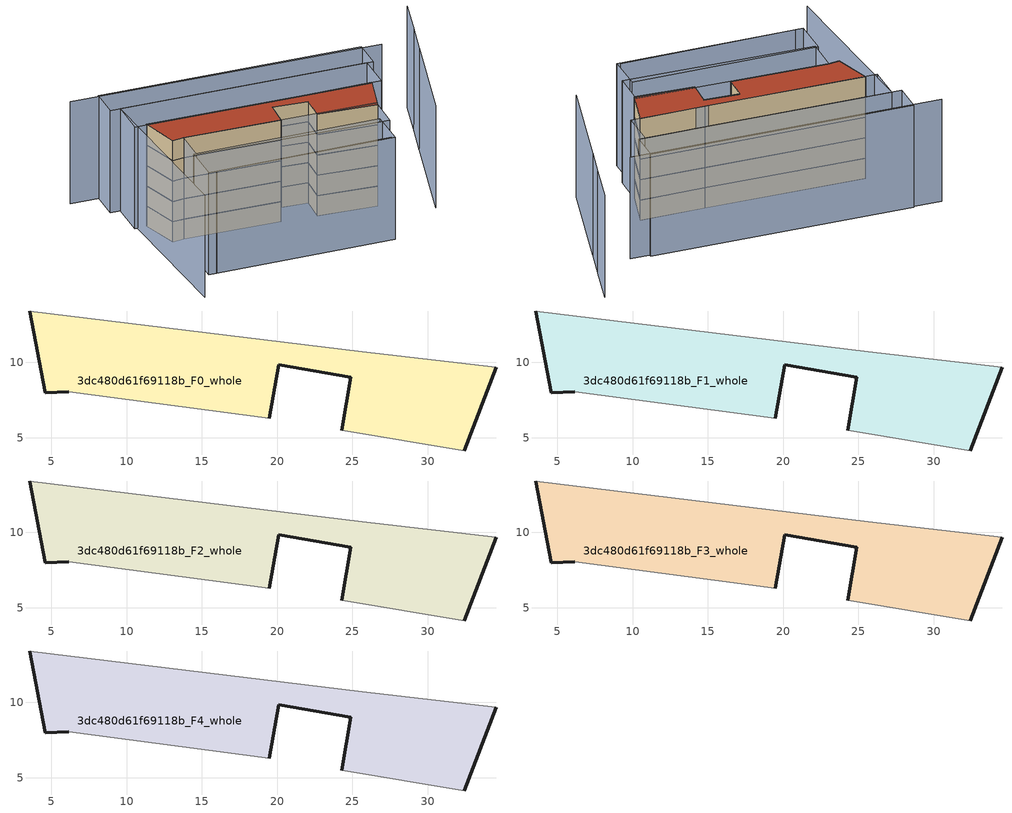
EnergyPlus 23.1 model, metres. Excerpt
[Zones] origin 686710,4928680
3dc480d61f69118b_F0_whole
 floor ground (EU_floor_Construction): 32.43,4.12 34.54,9.68 25.64,10.71 3.54,13.41 4.59,8 6.16,8.04 19.48,6.3 20.1,9.85 24.9,9.03 24.3,5.48 z0
 wall outside (EU_wall_Construction): 6.16,8.04 4.59,8 3.54,13.41 / 34.54,9.68 32.43,4.12 / 24.3,5.48 24.9,9.03 20.1,9.85 19.48,6.3 z0:3
 wall adiabatic (EU_wall_Construction): 3.54,13.41 25.64,10.71 34.54,9.68 / 32.43,4.12 24.3,5.48 / 19.48,6.3 6.16,8.04 z0:3
3dc480d61f69118b_F1_whole
 floor to 3dc480d61f69118b_F0_whole (EU_floor_Construction): 32.43,4.12 34.54,9.68 25.64,10.71 3.54,13.41 4.59,8 6.16,8.04 19.48,6.3 20.1,9.85 24.9,9.03 24.3,5.48 z3
 wall outside (EU_wall_Construction): 6.16,8.04 4.59,8 3.54,13.41 / 34.54,9.68 32.43,4.12 / 24.3,5.48 24.9,9.03 20.1,9.85 19.48,6.3 z3:6
 wall adiabatic (EU_wall_Construction): 3.54,13.41 25.64,10.71 34.54,9.68 / 32.43,4.12 24.3,5.48 / 19.48,6.3 6.16,8.04 z3:6
3dc480d61f69118b_F2_whole
 floor to 3dc480d61f69118b_F1_whole (EU_floor_Construction): 32.43,4.12 34.54,9.68 25.64,10.71 3.54,13.41 4.59,8 6.16,8.04 19.48,6.3 20.1,9.85 24.9,9.03 24.3,5.48 z6
 wall outside (EU_wall_Construction): 6.16,8.04 4.59,8 3.54,13.41 / 34.54,9.68 32.43,4.12 / 24.3,5.48 24.9,9.03 20.1,9.85 19.48,6.3 z6:9
 wall adiabatic (EU_wall_Construction): 3.54,13.41 25.64,10.71 34.54,9.68 / 32.43,4.12 24.3,5.48 / 19.48,6.3 6.16,8.04 z6:9
3dc480d61f69118b_F3_whole
 floor to 3dc480d61f69118b_F2_whole (EU_floor_Construction): 32.43,4.12 34.54,9.68 25.64,10.71 3.54,13.41 4.59,8 6.16,8.04 19.48,6.3 20.1,9.85 24.9,9.03 24.3,5.48 z9
 wall outside (EU_wall_Construction): 6.16,8.04 4.59,8 3.54,13.41 / 34.54,9.68 32.43,4.12 / 24.3,5.48 24.9,9.03 20.1,9.85 19.48,6.3 z9:12
 wall adiabatic (EU_wall_Construction): 3.54,13.41 25.64,10.71 34.54,9.68 / 32.43,4.12 24.3,5.48 / 19.48,6.3 6.16,8.04 z9:12
3dc480d61f69118b_F4_whole
 floor to 3dc480d61f69118b_F3_whole (EU_floor_Construction): 32.43,4.12 34.54,9.68 25.64,10.71 3.54,13.41 4.59,8 6.16,8.04 19.48,6.3 20.1,9.85 24.9,9.03 24.3,5.48 z12
 wall outside (EU_wall_Construction): 6.16,8.04 4.59,8 3.54,13.41 / 34.54,9.68 32.43,4.12 / 24.3,5.48 24.9,9.03 20.1,9.85 19.48,6.3 z12:15
 wall adiabatic (EU_wall_Construction): 3.54,13.41 25.64,10.71 34.54,9.68 / 32.43,4.12 24.3,5.48 / 19.48,6.3 6.16,8.04 z12:15
 roof outside (EU_roof_Construction): 34.54,9.68 32.43,4.12 24.3,5.48 24.9,9.03 20.1,9.85 19.48,6.3 6.16,8.04 4.59,8 3.54,13.41 25.64,10.71 z15
shading: 5.75,-1.95 29.86,-4.48 / 2.57,18.53 1.4,-6.84 / 38.88,0.28 44.3,15.01 / 44.19,14.85 46.12,19.98 / 45.98,19.58 48.13,25.6 / 40.48,18.14 -2.27,23.36 / 30.3,-4.7 4.65,-1.82 / 4.65,-1.82 5.24,3.49 / 5.24,3.49 30.9,0.61 / 30.9,0.61 30.3,-4.7 / 31.85,-0.29 5.52,3.17 / 5.52,3.17 6.16,8.05 / 6.16,8.05 32.49,4.59 / 32.49,4.59 31.85,-0.29 / 2.52,18.66 36.4,14.68 / 36.4,14.68 35.79,9.52 / 35.79,9.52 1.91,13.5 / 1.91,13.5 2.52,18.66 / 37.28,14.49 1.18,18.82 / 1.18,18.82 1.69,23.1 / 1.69,23.1 37.8,18.77 / 37.8,18.77 37.28,14.49 z0:15
[Building]
EU S2 Campaign: North Axis=0; Terrain=City; Solar Distribution=FullExterior
[Site:Location]
Bologna: Latitude=44.5; Longitude=11.25; Time Zone=1; Elevation=37
[SizingPeriod:WeatherFileDays]
AnnualSizingPeriod: Begin Month=1; Begin Day of Month=1; End Month=12; End Day of Month=31; Day of Week for Start Day=Monday; Use Weather File Daylight Saving Period=No; Use Weather File Rain and Snow Indicators=No
[MATERIAL]
EU_InternalMass_Material: Roughness=MediumRough; Thickness=0.1; Conductivity=1; Density=1800; Specific Heat=900; Thermal Absorptance=0.9; Solar Absorptance=0.7; Visible Absorptance=0.7
[MATERIAL:NOMASS] Roughness=MediumRough; Thermal Absorptance=0.9; Solar Absorptance=0.7; Visible Absorptance=0.7
Name | Thermal Resistance
EU_wall_NoMass | 0.905828
EU_roof_NoMass | 0.37593
EU_floor_NoMass | 0.67114
[CONSTRUCTION]
EU_wall_Construction: EU_wall_NoMass
EU_roof_Construction: EU_roof_NoMass
EU_floor_Construction: EU_floor_NoMass
EU_InternalMass_Construction: EU_InternalMass_Material
[ZONE] Type=1; Multiplier=1; Ceiling Height=autocalculate; Volume=415.132; Floor Area=autocalculate; Part of Total Floor Area=Yes
3dc480d61f69118b_F0_whole; 3dc480d61f69118b_F1_whole; 3dc480d61f69118b_F2_whole; 3dc480d61f69118b_F3_whole; 3dc480d61f69118b_F4_whole
[INTERNALMASS] Construction=EU_InternalMass_Construction; Surface Area=138.377
Name | Zone or ZoneList
3dc480d61f69118b_F0_whole_EU_InternalMass | 3dc480d61f69118b_F0_whole
3dc480d61f69118b_F1_whole_EU_InternalMass | 3dc480d61f69118b_F1_whole
3dc480d61f69118b_F2_whole_EU_InternalMass | 3dc480d61f69118b_F2_whole
3dc480d61f69118b_F3_whole_EU_InternalMass | 3dc480d61f69118b_F3_whole
3dc480d61f69118b_F4_whole_EU_InternalMass | 3dc480d61f69118b_F4_whole
[OTHEREQUIPMENT] Fuel Type=Electricity; Design Level Calculation Method=Watts/Area; Power per Zone Floor Area=1; Fraction Latent=0; Fraction Radiant=0; Fraction Lost=0; Carbon Dioxide Generation Rate=0; EndUse Subcategory=EU_Step8_InternalGains
Name | Zone or ZoneList or Space or SpaceList | Schedule
EU_Step8_InternalGain_3dc480d61f69118b_F0_whole_f000 | 3dc480d61f69118b_F0_whole | EU_Step8_GainSchedule_3dc480d61f69118b_F0_whole_f000
EU_Step8_InternalGain_3dc480d61f69118b_F1_whole_f000 | 3dc480d61f69118b_F1_whole | EU_Step8_GainSchedule_3dc480d61f69118b_F1_whole_f000
EU_Step8_InternalGain_3dc480d61f69118b_F2_whole_f000 | 3dc480d61f69118b_F2_whole | EU_Step8_GainSchedule_3dc480d61f69118b_F2_whole_f000
EU_Step8_InternalGain_3dc480d61f69118b_F3_whole_f000 | 3dc480d61f69118b_F3_whole | EU_Step8_GainSchedule_3dc480d61f69118b_F3_whole_f000
EU_Step8_InternalGain_3dc480d61f69118b_F4_whole_f000 | 3dc480d61f69118b_F4_whole | EU_Step8_GainSchedule_3dc480d61f69118b_F4_whole_f000
[ZONEVENTILATION:DESIGNFLOWRATE] Schedule=EU_AlwaysOn; Design Flow Rate Calculation Method=AirChanges/Hour; Air Changes per Hour=0.73129; Ventilation Type=Natural; Fan Pressure Rise=0; Fan Total Efficiency=1; Constant Term Coefficient=1; Temperature Term Coefficient=0; Velocity Term Coefficient=0; Velocity Squared Term Coefficient=0; Minimum Indoor Temperature=-100; Maximum Indoor Temperature=100; Delta Temperature=-100; Minimum Outdoor Temperature=-100; Maximum Outdoor Temperature=100; Maximum Wind Speed=40
Name | Zone or ZoneList or Space or SpaceList
EU_ConstantAir_3dc480d61f69118b_F0_whole | 3dc480d61f69118b_F0_whole
EU_ConstantAir_3dc480d61f69118b_F1_whole | 3dc480d61f69118b_F1_whole
EU_ConstantAir_3dc480d61f69118b_F2_whole | 3dc480d61f69118b_F2_whole
EU_ConstantAir_3dc480d61f69118b_F3_whole | 3dc480d61f69118b_F3_whole
EU_ConstantAir_3dc480d61f69118b_F4_whole | 3dc480d61f69118b_F4_whole
[SIZING:ZONE] Zone Cooling Design Supply Air Temperature Input Method=SupplyAirTemperature; Zone Cooling Design Supply Air Temperature=13; Zone Heating Design Supply Air Temperature Input Method=SupplyAirTemperature; Zone Heating Design Supply Air Temperature=50; Zone Cooling Design Supply Air Humidity Ratio=0.008; Zone Heating Design Supply Air Humidity Ratio=0.008; Cooling Design Air Flow Method=DesignDay; Cooling Design Air Flow Rate=0; Cooling Minimum Air Flow per Zone Floor Area=0.000762; Cooling Minimum Air Flow=0; Cooling Minimum Air Flow Fraction=0.2; Heating Design Air Flow Method=DesignDay; Heating Design Air Flow Rate=0; Heating Maximum Air Flow per Zone Floor Area=0.002032; Heating Maximum Air Flow=0.141576; Heating Maximum Air Flow Fraction=0.3; Account for Dedicated Outdoor Air System=No; Dedicated Outdoor Air System Control Strategy=NeutralSupplyAir; Dedicated Outdoor Air Low Setpoint Temperature for Design=autosize; Dedicated Outdoor Air High Setpoint Temperature for Design=autosize; Zone Load Sizing Method=Sensible Load Only No Latent Load; Zone Latent Cooling Design Supply Air Humidity Ratio Input Method=HumidityRatioDifference; Zone Cooling Design Supply Air Humidity Ratio Difference=0.005; Zone Latent Heating Design Supply Air Humidity Ratio Input Method=HumidityRatioDifference; Zone Humidification Design Supply Air Humidity Ratio Difference=0.005
3dc480d61f69118b_F0_whole; 3dc480d61f69118b_F1_whole; 3dc480d61f69118b_F2_whole; 3dc480d61f69118b_F3_whole; 3dc480d61f69118b_F4_whole
[ThermostatSetpoint:DualSetpoint] Heating Setpoint Temperature Schedule=HVACTemplate-Always 20; Cooling Setpoint Temperature Schedule=HVACTemplate-Always 50
EU_HeatOnly_3dc480d61f69118b_F0_whole Dual SP Control; EU_HeatOnly_3dc480d61f69118b_F1_whole Dual SP Control; EU_HeatOnly_3dc480d61f69118b_F2_whole Dual SP Control; EU_HeatOnly_3dc480d61f69118b_F3_whole Dual SP Control; EU_HeatOnly_3dc480d61f69118b_F4_whole Dual SP Control
[ZoneControl:Thermostat] Control Type Schedule=HVACTemplate-Always 4
Name | Zone or ZoneList | Control
3dc480d61f69118b_F0_whole Thermostat | 3dc480d61f69118b_F0_whole | EU_HeatOnly_3dc480d61f69118b_F0_whole Dual SP Control
3dc480d61f69118b_F1_whole Thermostat | 3dc480d61f69118b_F1_whole | EU_HeatOnly_3dc480d61f69118b_F1_whole Dual SP Control
3dc480d61f69118b_F2_whole Thermostat | 3dc480d61f69118b_F2_whole | EU_HeatOnly_3dc480d61f69118b_F2_whole Dual SP Control
3dc480d61f69118b_F3_whole Thermostat | 3dc480d61f69118b_F3_whole | EU_HeatOnly_3dc480d61f69118b_F3_whole Dual SP Control
3dc480d61f69118b_F4_whole Thermostat | 3dc480d61f69118b_F4_whole | EU_HeatOnly_3dc480d61f69118b_F4_whole Dual SP Control
[Zone equipment]
3dc480d61f69118b_F0_whole: 3dc480d61f69118b_F0_whole Ideal Loads Air System
3dc480d61f69118b_F1_whole: 3dc480d61f69118b_F1_whole Ideal Loads Air System
3dc480d61f69118b_F2_whole: 3dc480d61f69118b_F2_whole Ideal Loads Air System
3dc480d61f69118b_F3_whole: 3dc480d61f69118b_F3_whole Ideal Loads Air System
3dc480d61f69118b_F4_whole: 3dc480d61f69118b_F4_whole Ideal Loads Air System
[ZoneHVAC:IdealLoadsAirSystem] Availability Schedule=EU_AlwaysOn; Maximum Heating Supply Air Temperature [C]=50; Minimum Cooling Supply Air Temperature [C]=13; Maximum Heating Supply Air Humidity Ratio [kg-H20/kg-air]=0.0156; Minimum Cooling Supply Air Humidity Ratio [kg-H20/kg-air]=0.0077; Heating Limit=NoLimit; Cooling Limit=NoLimit; Heating Availability Schedule=EU_AlwaysOn; Cooling Availability Schedule=EU_CoolingOff; Dehumidification Control Type=ConstantSensibleHeatRatio; Cooling Sensible Heat Ratio=0.7; Humidification Control Type=None; Demand Controlled Ventilation Type=None; Outdoor Air Economizer Type=NoEconomizer; Heat Recovery Type=None; Sensible Heat Recovery Effectiveness=0.7; Latent Heat Recovery Effectiveness=0.65
3dc480d61f69118b_F0_whole Ideal Loads Air System; 3dc480d61f69118b_F1_whole Ideal Loads Air System; 3dc480d61f69118b_F2_whole Ideal Loads Air System; 3dc480d61f69118b_F3_whole Ideal Loads Air System; 3dc480d61f69118b_F4_whole Ideal Loads Air System
[SCHEDULE:CONSTANT]
Name | Hourly Value
EU_AlwaysOn | 1
EU_CoolingOff | 0
[SCHEDULE:FILE] Column Number=1; Rows to Skip at Top=0; Number of Hours of Data=8760; Column Separator=Comma; Interpolate to Timestep=No; Minutes per Item=60; Adjust Schedule for Daylight Savings=Yes
Name | File
EU_Step8_GainSchedule_3dc480d61f69118b_F0_whole_f000 | ../../schedules/3dc480d61f69118b/3dc480d61f69118b_F0_whole_f000_gain.csv
EU_Step8_GainSchedule_3dc480d61f69118b_F1_whole_f000 | ../../schedules/3dc480d61f69118b/3dc480d61f69118b_F1_whole_f000_gain.csv
EU_Step8_GainSchedule_3dc480d61f69118b_F2_whole_f000 | ../../schedules/3dc480d61f69118b/3dc480d61f69118b_F2_whole_f000_gain.csv
EU_Step8_GainSchedule_3dc480d61f69118b_F3_whole_f000 | ../../schedules/3dc480d61f69118b/3dc480d61f69118b_F3_whole_f000_gain.csv
EU_Step8_GainSchedule_3dc480d61f69118b_F4_whole_f000 | ../../schedules/3dc480d61f69118b/3dc480d61f69118b_F4_whole_f000_gain.csv
[Schedule:Compact]
HVACTemplate-Always 20: Through: 12/31, For: AllDays, Until: 24:00, 20
HVACTemplate-Always 50: Through: 12/31, For: AllDays, Until: 24:00, 50
HVACTemplate-Always 4: Through: 12/31, For: AllDays, Until: 24:00, 4
